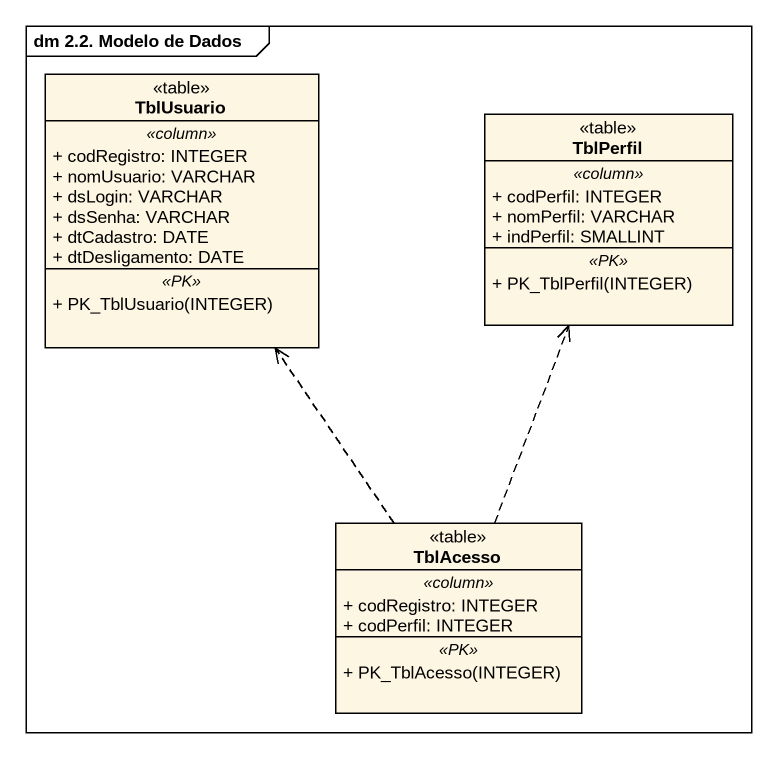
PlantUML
@startuml
mainframe dm 2.2. Modelo de Dados
hide circle
hide empty members
skinparam classAttributeIconSize 0
class TblUsuario <<table>> {
  .. <<column>> ..
  + codRegistro: INTEGER
  + nomUsuario: VARCHAR
  + dsLogin: VARCHAR
  + dsSenha: VARCHAR
  + dtCadastro: DATE
  + dtDesligamento: DATE
  .. <<PK>> ..
  + PK_TblUsuario(INTEGER)
}
class TblPerfil <<table>> {
  .. <<column>> ..
  + codPerfil: INTEGER
  + nomPerfil: VARCHAR
  + indPerfil: SMALLINT
  .. <<PK>> ..
  + PK_TblPerfil(INTEGER)
}
class TblAcesso <<table>> {
  .. <<column>> ..
  + codRegistro: INTEGER
  + codPerfil: INTEGER
  .. <<PK>> ..
  + PK_TblAcesso(INTEGER)
}
TblAcesso .up.> TblUsuario
TblAcesso .up.> TblPerfil
@enduml
